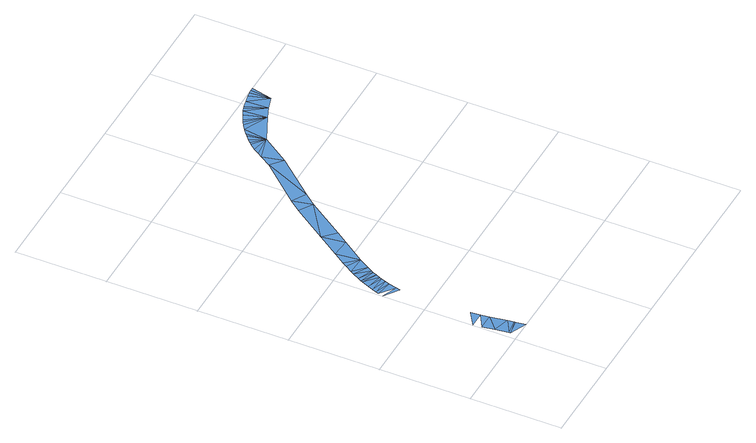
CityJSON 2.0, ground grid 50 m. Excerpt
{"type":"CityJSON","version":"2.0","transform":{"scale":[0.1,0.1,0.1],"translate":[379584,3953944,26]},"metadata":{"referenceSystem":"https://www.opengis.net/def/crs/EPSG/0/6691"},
"CityObjects":{
"waterbody1":{"type":"WaterBody","attributes":{"name":"妙正寺川","class":"1030"},"geometry":[{"type":"MultiSurface","lod":"1","boundaries":[[[0,1,2]],[[3,4,1]],[[5,6,4]],[[7,8,2]],[[8,0,2]],[[0,3,1]],[[3,5,4]],[[5,9,6]],[[9,10,11]],[[12,13,14]],[[15,16,17]],[[13,15,17]],[[18,19,16]],[[15,18,16]],[[20,21,19]],[[18,20,19]],[[22,23,21]],[[20,22,21]],[[24,25,23]],[[22,24,23]],[[26,27,25]],[[24,26,25]],[[28,29,27]],[[26,28,27]],[[30,31,29]],[[28,30,29]],[[32,33,31]],[[30,32,31]],[[32,34,33]],[[32,35,34]],[[32,36,35]],[[36,37,35]],[[36,38,37]],[[38,39,37]],[[39,40,37]],[[39,41,40]],[[39,42,41]],[[42,43,41]],[[42,44,43]],[[44,45,43]],[[44,46,45]],[[46,47,45]],[[46,48,47]],[[46,49,48]],[[46,50,49]],[[46,51,50]],[[46,52,51]],[[46,53,52]],[[46,54,53]],[[46,55,54]],[[55,56,54]],[[55,57,56]],[[55,58,57]],[[55,59,58]],[[55,60,59]],[[55,61,60]],[[61,62,60]],[[61,63,62]],[[61,64,63]],[[61,65,64]],[[65,66,64]],[[65,67,66]],[[65,68,67]],[[65,69,68]]]}]}
},
"vertices":[
[115,61,6],[32,51,6],[33,42,6],[109,98,6],[22,122,5],[96,191,5],[12,190,5],[124,2,6],[116,53,6],[91,236,5],[83,288,5],[7,237,5],[82,674,5],[88,696,5],[5,729,5],[101,743,5],[18,774,5],[13,758,5],[109,766,5],[28,800,5],[119,794,5],[38,827,5],[124,808,5],[55,867,5],[134,830,5],[60,879,5],[144,853,5],[71,898,5],[151,866,5],[91,933,5],[165,892,5],[103,955,4],[200,950,4],[126,991,4],[144,1018,4],[186,1080,4],[287,1073,4],[272,1203,4],[336,1141,4],[473,1343,4],[402,1390,4],[450,1453,4],[526,1408,4],[644,1672,3],[709,1617,3],[682,1732,3],[814,1770,3],[699,1757,3],[721,1788,3],[746,1819,3],[758,1833,3],[770,1845,3],[794,1867,3],[806,1878,3],[832,1898,3],[964,1838,3],[862,1920,3],[879,1930,3],[895,1938,3],[928,1954,3],[957,1967,3],[1030,1865,3],[972,1972,3],[989,1978,3],[1026,1987,3],[1100,1885,3],[1067,1995,3],[1089,1998,3],[1112,2001,3],[1129,2002,3]
]}
